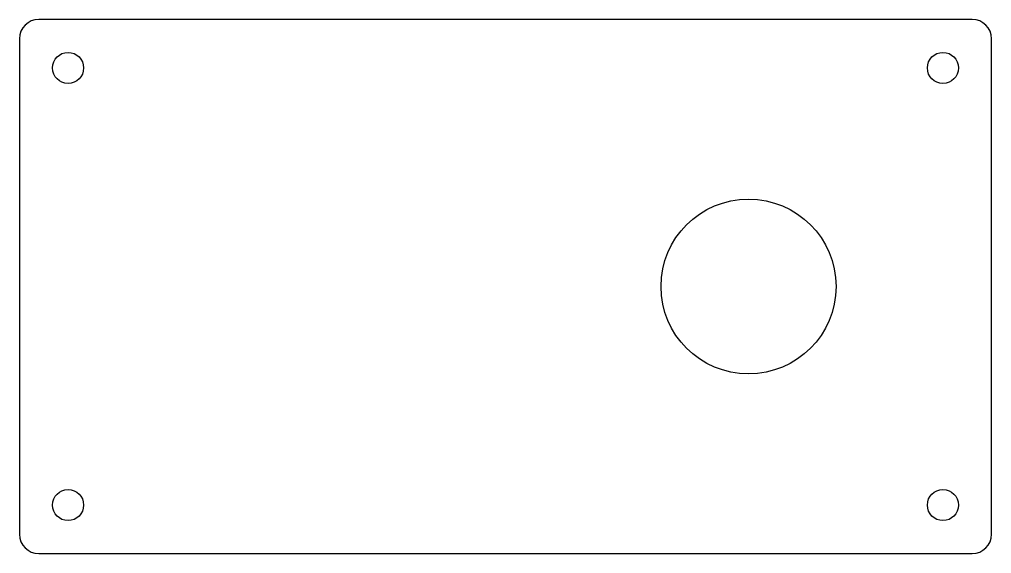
# Model space of a CAD drawing. Header units: millimetres. Extents: x -50 to 50, y -28 to 28.
import ezdxf

# ---------------------------------------------------------------- set-up
doc = ezdxf.new("R2010")
doc.units = ezdxf.units.MM

msp = doc.modelspace()

# ---------------------------------------------------------------- linework, layer by layer
msp.add_lwpolyline([(-50, -25.5, 0.41421), (-48, -27.5), (48, -27.5, 0.41421), (50, -25.5), (50, 25.5, 0.41421), (48, 27.5), (-48, 27.5, 0.41421), (-50, 25.5)], format="xyb", close=True)
for centre, radius in [((-45, 22.5), 1.6), ((45, 22.5), 1.6), ((25, 0), 9), ((-45, -22.5), 1.6), ((45, -22.5), 1.6)]:
    msp.add_circle(centre, radius)

doc.saveas('drawing.dxf')
